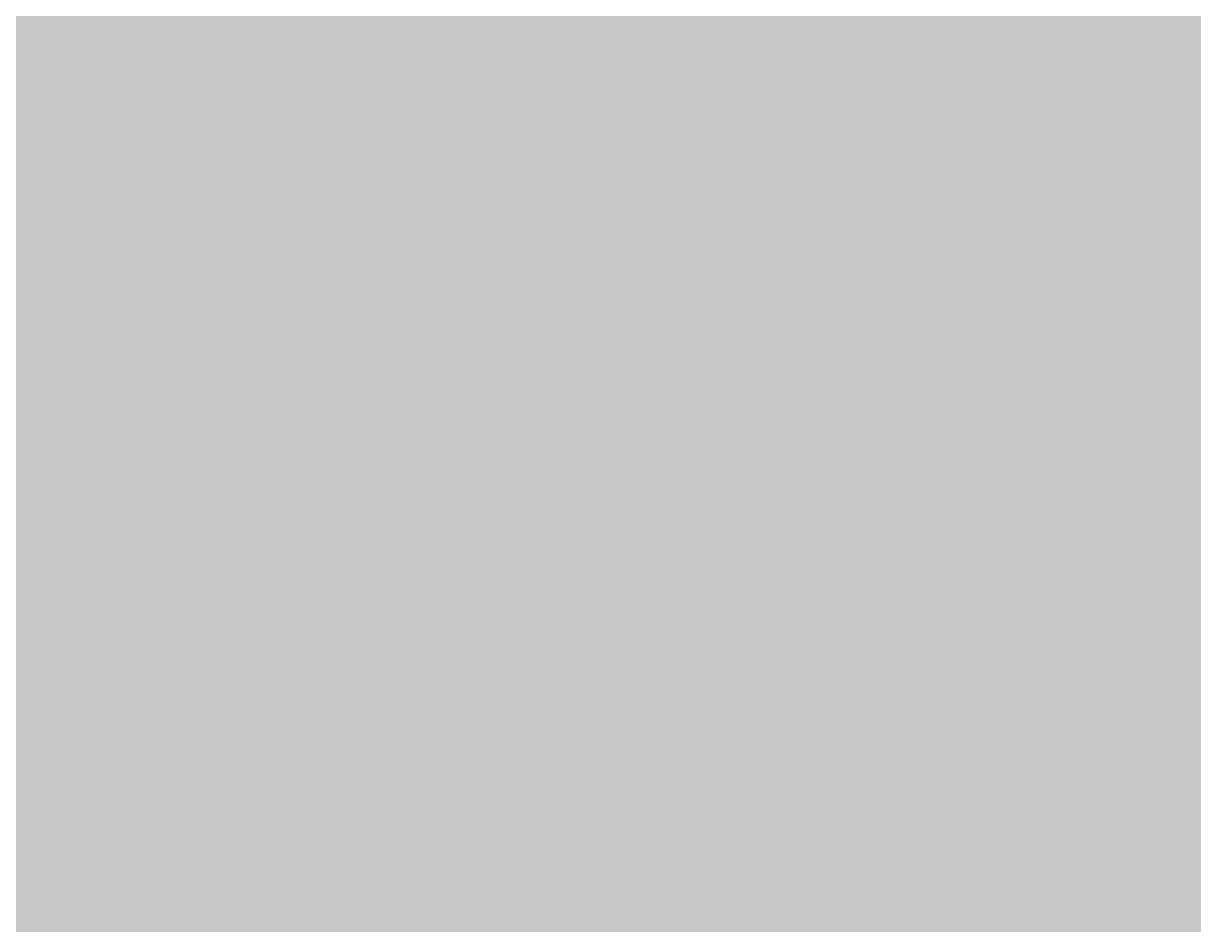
# Model space of a CAD drawing. Header units: inches. Extents: x -4294 to -464, y 9706 to 12475.
# Drawn here: x -2929.385 to -2927.506, y 11466.203 to 11467.649 of the extents above; entities that cross this region are included whole.
import ezdxf

# ---------------------------------------------------------------- set-up
doc = ezdxf.new("R2010")
doc.units = ezdxf.units.IN
doc.header["$MEASUREMENT"] = 0
doc.linetypes.add('Hidden 1_8_', pattern=[0.1875, 0.125, -0.0625])
doc.layers.add('A-DETL-HDLN', color=90, linetype='Hidden 1_8_', lineweight=9)
doc.layers.add('P-SANR-FIXT', color=6, linetype='Continuous', lineweight=9)

# ---------------------------------------------------------------- blocks, each defined once
blk = doc.blocks.new('Plbg-Sink Wall Mounted-UH - Sink-403447-FLOOR PLAN - 1ST FLOOR')
at = {"layer": 'P-SANR-FIXT'}
h = blk.add_hatch(color=256, dxfattribs=at)
h.paths.add_polyline_path([(7.4367, -9), (7.2504, -7.6314), (6.5837, -6.1776), (6.3708, -5.8973), (5.2471, -6.9868), (5.0955, -6.9088), (5.0175, -6.7572), (5.0637, -6.6845), (6.1431, -5.5975), (5.6409, -5.0214), (4.6379, -4.1916), (3.2284, -3.4588), (1.6572, -3.004), (0.3769, -2.8846), (0.3264, -7.4777), (-0.3639, -7.4577), (-0.3769, -2.8852), (-1.6511, -3.004), (-3.2223, -3.4588), (-4.6318, -4.1916), (-5.8089, -5.1654), (-6.6945, -6.3315), (-7.2443, -7.6314), (-7.4307, -9), (-7.2443, -10.3686), (-6.6945, -11.6685), (-5.8089, -12.8346), (-4.6318, -13.8084), (-3.2223, -14.5412), (-1.6511, -14.996), (0.003, -15.1502), (1.6572, -14.996), (3.2284, -14.5412), (4.6379, -13.8084), (5.8149, -12.8346), (6.7006, -11.6685), (7.2504, -10.3686)], flags=0)
h.paths.add_polyline_path([(0.3264, -7.8292), (0.3264, -9.0653), (0.2664, -9.1933), (0.2664, -9.4675), (0.0975, -9.6232), (0.0734, -9.685), (-0.0975, -9.682), (-0.119, -9.5453), (-0.2664, -9.4675), (-0.2664, -9.1222), (-0.3264, -9.0653), (-0.3264, -7.5917), (-0.1885, -7.5581), (0.3264, -7.5968), (0.3264, -7.818)], flags=0)

msp = doc.modelspace()

# ---------------------------------------------------------------- linework, layer by layer
at = {"layer": 'A-DETL-HDLN'}
msp.add_circle((-2958.4168, 11489.8047), 30, dxfattribs=at)

# ---------------------------------------------------------------- block references
at = {"layer": 'P-SANR-FIXT', "rotation": 269.9999999999986}
msp.add_blockref('Plbg-Sink Wall Mounted-UH - Sink-403447-FLOOR PLAN - 1ST FLOOR', (-2919.3237, 11465.6019), dxfattribs=at)

doc.saveas('drawing.dxf')
